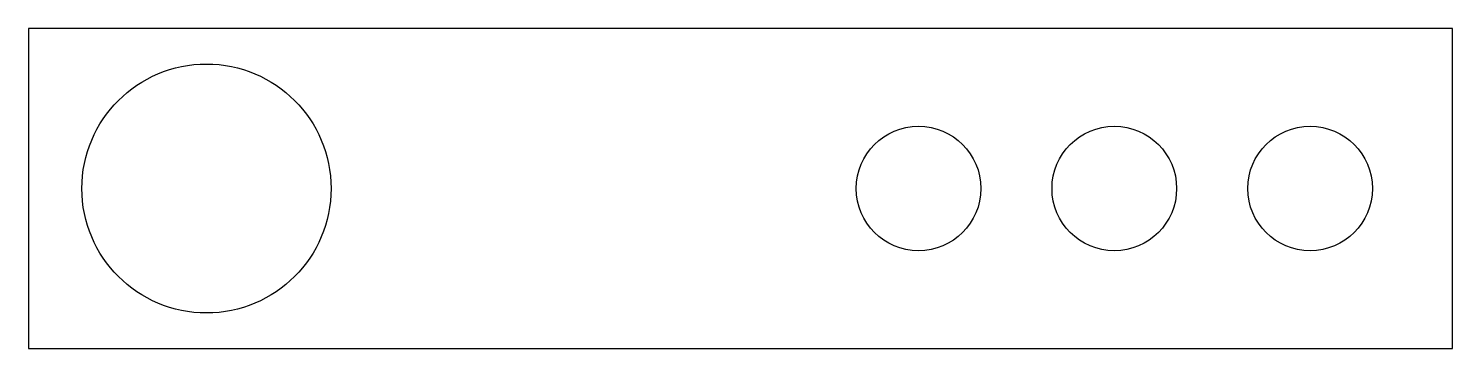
# Model space of a CAD drawing. Header units: millimetres. Extents: x -20 to 20, y -4.5 to 4.5.
import ezdxf

# ---------------------------------------------------------------- set-up
doc = ezdxf.new("R2010")
doc.units = ezdxf.units.MM

msp = doc.modelspace()

# ---------------------------------------------------------------- linework, layer by layer
at = {"color": 7, "linetype": 'Continuous', "lineweight": 25}
for p, q in [((-20, 4.5), (-20, -4.5)), ((20, 4.5), (-20, 4.5)), ((20, -4.5), (20, 4.5)), ((-20, -4.5), (20, -4.5))]:
    msp.add_line(p, q, dxfattribs=at)
for centre, radius in [((-15, 0), 3.5), ((5, 0), 1.75), ((10.5, 0), 1.75), ((16, 0), 1.75)]:
    msp.add_circle(centre, radius, dxfattribs=at)

doc.saveas('drawing.dxf')
